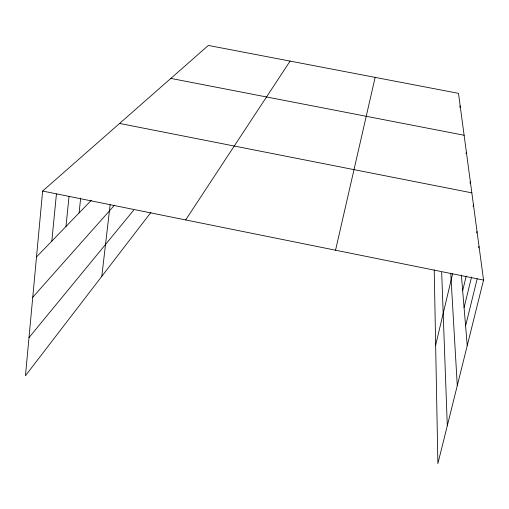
<?xml version="1.0" encoding="UTF-8"?>
<svg xmlns="http://www.w3.org/2000/svg" width="509" height="509" viewBox="0 0 509 509"><rect width="100%" height="100%" fill="white"/><g stroke="black" fill="none" stroke-linecap="round" stroke-linejoin="round"><path stroke-width="0.76" d="M434.222 269.872L437.886 463.559L483.55 280.09L458.494 93.344L208.353 45.441L42.635 191.06L25.45 375.725L150.925 212.393M51.816 241.126L56.423 194.018M65.973 226.486L69.027 196.55M79.092 212.921L80.67 198.058M101.806 276.336L110.141 204.694M459.824 107.393L460.174 105.859M335.546 250.205L375.146 77.381M466.028 153.686L466.384 152.153M469.979 183.215L470.348 181.675M435.647 345.178L452.596 273.842M473.084 206.374L473.453 204.828M462.675 290.696L466.212 276.088M476.659 233.039L477.028 231.5M464.074 307.589L471.557 277.004M478.657 247.947L479.033 246.42M465.595 325.843L477.2 278.767M185.658 219.939L290.105 61.093M28.994 337.62L133.689 210.166M32.754 297.256L114.137 205.579M36.502 256.956L91.296 200.304M170.833 78.411L464.119 135.26M119.59 123.439L471.843 192.854M42.635 191.06L483.55 280.09M461.37 275.019L467.237 345.624M450.732 273.193L457.273 385.669M441.678 272.366L447.296 425.747"/></g></svg>
